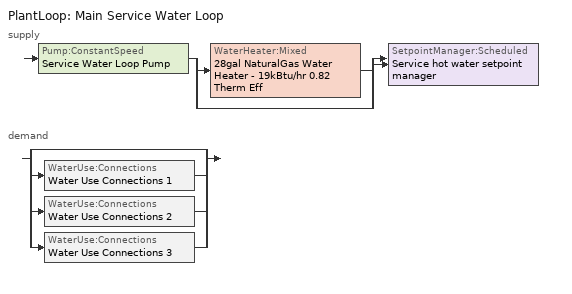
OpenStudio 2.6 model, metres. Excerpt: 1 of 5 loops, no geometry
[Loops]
PlantLoop 'Main Service Water Loop'
 supply: Pump:ConstantSpeed 'Service Water Loop Pump' > split
  | WaterHeater:Mixed '28gal NaturalGas Water Heater - 19kBtu/hr 0.82 Therm Eff'
  | bypass
  join > SetpointManager:Scheduled 'Service hot water setpoint manager'
 demand: split
  | bypass
  | WaterUse:Connections 'Water Use Connections 1'
  | WaterUse:Connections 'Water Use Connections 2'
  | WaterUse:Connections 'Water Use Connections 3'
[Sizing:Zone]
ALL_ST=Warehouse storage area medium to bulky palletized items_FL=Building Story 1_SCH=A: Zone Cooling Design Supply Air Temperature Input Method=SupplyAirTemperature; Zone Cooling Design Supply Air Temperature {C}=13; Zone Cooling Design Supply Air Temperature Difference {deltaC}=11.11; Zone Heating Design Supply Air Temperature Input Method=SupplyAirTemperature; Zone Heating Design Supply Air Temperature {C}=43; Zone Heating Design Supply Air Temperature Difference {deltaC}=11.11; Zone Cooling Design Supply Air Humidity Ratio {kg-H2O/kg-air}=0.0085; Zone Heating Design Supply Air Humidity Ratio {kg-H2O/kg-air}=0.008; Zone Heating Sizing Factor=1.3; Zone Cooling Sizing Factor=1.1; Cooling Design Air Flow Method=DesignDay; Heating Design Air Flow Method=DesignDay; Account for Dedicated Outdoor Air System=No; Dedicated Outdoor Air System Control Strategy=NeutralSupplyAir; Dedicated Outdoor Air Low Setpoint Temperature for Design {C}=autosize; Dedicated Outdoor Air High Setpoint Temperature for Design {C}=autosize
[PlantLoop]
Main Service Water Loop: Glycol Concentration=0; Maximum Loop Temperature {C}=60; Minimum Loop Temperature {C}=10; Plant Loop Volume {m3}=Autocalculate; Load Distribution Scheme=Optimal
[Sizing:Plant]
Main Service Water Loop: Loop Type=Heating; Design Loop Exit Temperature {C}=60; Loop Design Temperature Difference {deltaC}=5; Sizing Option=NonCoincident; Zone Timesteps in Averaging Window=1; Coincident Sizing Factor Mode=None
[SetpointManager:Scheduled]
Service hot water setpoint manager: Control Variable=Temperature; Schedule=Service Water Loop Temp - 140F
[Pump:ConstantSpeed]
Service Water Loop Pump: Rated Flow Rate {m3/s}=autosize; Rated Pump Head {Pa}=1205.26; Rated Power Consumption {W}=autosize; Motor Efficiency=0.91; Fraction of Motor Inefficiencies to Fluid Stream=0; Pump Control Type=Intermittent; Design Power Sizing Method=PowerPerFlowPerPressure; Design Electric Power per Unit Flow Rate {W/(m3/s)}=348701.1; Design Shaft Power per Unit Flow Rate per Unit Head {W-s/m3-Pa}=1.28205
[WaterHeater:Mixed]
28gal NaturalGas Water Heater - 19kBtu/hr 0.82 Therm Eff: Tank Volume {m3}=0.104333; Setpoint Temperature Schedule=Service Water Loop Temp - 140F; Deadband Temperature Difference {deltaC}=2; Maximum Temperature Limit {C}=82.2222; Heater Control Type=Cycle; Heater Maximum Capacity {W}=5451.37; Heater Fuel Type=NaturalGas; Heater Thermal Efficiency=0.96; Part Load Factor Curve=SWH-EFFFPLR-NECB2011; Off Cycle Parasitic Fuel Consumption Rate {W}=20; Off Cycle Parasitic Fuel Type=NaturalGas; Off Cycle Parasitic Heat Fraction to Tank=0.8; On Cycle Parasitic Fuel Type=NaturalGas; On Cycle Parasitic Heat Fraction to Tank=0; Ambient Temperature Indicator=ThermalZone; Ambient Temperature Schedule=Water Heater Ambient Temp Schedule - 70F; Ambient Temperature Thermal Zone=ALL_ST=Warehouse storage area medium to bulky palletized items_FL=Building Story 1_SCH=A; Off Cycle Loss Coefficient to Ambient Temperature {W/K}=1.31796; On Cycle Loss Coefficient to Ambient Temperature {W/K}=1.31796; Use Side Effectiveness=1; Source Side Effectiveness=1; Use Side Design Flow Rate {m3/s}=autosize; Source Side Design Flow Rate {m3/s}=autosize; Indirect Water Heating Recovery Time {hr}=1.5; Source Side Flow Control Mode=IndirectHeatPrimarySetpoint
[WaterUse:Connections]
Name | Water Use Equipment Name 1
Water Use Connections 1 | Zone1 office Service Water Use 0.09gal/min
Water Use Connections 2 | Zone2 fine storage Service Water Use 0.15gal/min
Water Use Connections 3 | Zone3 bulk storage Service Water Use 0.18gal/min
[WaterUse:Equipment:Definition]
Name | Peak Flow Rate {m3/s} | Target Temperature Schedule | Sensible Fraction Schedule | Latent Fraction Schedule
Zone1 office Service Water Use Def 0.09gal/min | 5.66156e-06 | Schedule Ruleset 5 | Schedule Ruleset 3 | Schedule Ruleset 4
Zone2 fine storage Service Water Use Def 0.15gal/min | 9.62095e-06 | Schedule Ruleset 8 | Schedule Ruleset 6 | Schedule Ruleset 7
Zone3 bulk storage Service Water Use Def 0.18gal/min | 1.10641e-05 | Schedule Ruleset 11 | Schedule Ruleset 9 | Schedule Ruleset 10
[WaterUse:Equipment] Flow Rate Fraction Schedule=NECB-A-Service Water Heating
Name | Water Use Equipment Definition | Space
Zone1 office Service Water Use 0.09gal/min | Zone1 office Service Water Use Def 0.09gal/min | Zone1 Office
Zone2 fine storage Service Water Use 0.15gal/min | Zone2 fine storage Service Water Use Def 0.15gal/min | Zone2 Fine Storage
Zone3 bulk storage Service Water Use 0.18gal/min | Zone3 bulk storage Service Water Use Def 0.18gal/min | Zone3 Bulk Storage
[Fan:OnOff]
Fan On Off 1: Availability Schedule=Always On Discrete; Fan Efficiency=0.82; Pressure Rise {Pa}=300; Maximum Flow Rate {m3/s}=autosize; Motor Efficiency=0.8; Motor In Airstream Fraction=1; Fan Power Ratio Function of Speed Ratio Curve=Fan On Off Power Curve 8; Fan Efficiency Ratio Function of Speed Ratio Curve=Fan On Off Efficiency Curve 8
[Coil:WaterHeating:AirToWaterHeatPump]
Coil Water Heating Air To Water Heat Pump 1: Rated Heating Capacity {W}=5451.37; Rated COP {W/W}=3; Rated Sensible Heat Ratio=0.6956; Rated Evaporator Inlet Air Dry-Bulb Temperature {C}=29.44; Rated Evaporator Inlet Air Wet-Bulb Temperature {C}=22.22; Rated Condenser Inlet Water Temperature {C}=55.72; Rated Evaporator Air Flow Rate {m3/s}=autosize; Rated Condenser Water Flow Rate {m3/s}=autosize; Evaporator Fan Power Included in Rated COP=No; Condenser Pump Power Included in Rated COP=No; Condenser Pump Heat Included in Rated Heating Capacity and Rated COP=No; Condenser Water Pump Power {W}=150; Fraction of Condenser Pump Heat to Water=0.1; Crankcase Heater Capacity {W}=100; Maximum Ambient Temperature for Crankcase Heater Operation {C}=5; Evaporator Air Temperature Type for Curve Objects=WetBulbTemperature; Heating Capacity Function of Temperature Curve=Curve Biquadratic 7; Heating Capacity Function of Air Flow Fraction Curve=Curve Quadratic 8; Heating Capacity Function of Water Flow Fraction Curve=Curve Quadratic 9; Heating COP Function of Temperature Curve=Curve Biquadratic 8; Heating COP Function of Air Flow Fraction Curve=Curve Quadratic 10; Heating COP Function of Water Flow Fraction Curve=Curve Quadratic 11; Part Load Fraction Correlation Curve=Curve Quadratic 12
[WaterHeater:HeatPump]
28gal NaturalGas Water Heater - 19kBtu/hr 0.82 Therm Eff ASHPWH: Availability Schedule=Always On Discrete; Compressor Setpoint Temperature Schedule=28gal NaturalGas Water Heater - 19kBtu/hr 0.82 Therm Eff ASHPWH setpoint; Dead Band Temperature Difference {deltaC}=2; Condenser Water Flow Rate {m3/s}=autosize; Evaporator Air Flow Rate {m3/s}=autosize; Inlet Air Configuration=ZoneAndOutdoorAir; Tank=28gal NaturalGas Water Heater - 19kBtu/hr 0.82 Therm Eff; DX Coil=Coil Water Heating Air To Water Heat Pump 1; Minimum Inlet Air Temperature for Compressor Operation {C}=5; Compressor Location=Zone; Fan=Fan On Off 1; Fan Placement=DrawThrough; On Cycle Parasitic Electric Load {W}=0; Off Cycle Parasitic Electric Load {W}=0; Parasitic Heat Rejection Location=Outdoors; Inlet Air Mixer Schedule=Schedule Ruleset 13; Control Sensor Location In Stratified Tank=Heater1
[Schedule:Ruleset]
Name | Default Day Schedule
Service Water Loop Temp - 140F | Service Water Loop Temp - 140F Default
Water Heater Ambient Temp Schedule - 70F | Water Heater Ambient Temp Schedule - 70F Default
Schedule Ruleset 3 | Schedule Day 5
Schedule Ruleset 4 | Schedule Day 6
Schedule Ruleset 5 | Schedule Day 7
NECB-A-Service Water Heating | NECB-A-Service Water Heating Default
Schedule Ruleset 6 | Schedule Day 8
Schedule Ruleset 7 | Schedule Day 9
Schedule Ruleset 8 | Schedule Day 10
Schedule Ruleset 9 | Schedule Day 11
Schedule Ruleset 10 | Schedule Day 12
Schedule Ruleset 11 | Schedule Day 13
28gal NaturalGas Water Heater - 19kBtu/hr 0.82 Therm Eff ASHPWH setpoint | Schedule Day 20
Schedule Ruleset 13 | Schedule Day 21
[Schedule:Day]
Service Water Loop Temp - 140F Default: 24, 0, 57.5
Water Heater Ambient Temp Schedule - 70F Default: 24, 0, 21.1111
Schedule Day 5; Schedule Day 8; Schedule Day 11: 24, 0, 0.2
Schedule Day 6; NECB-A-Service Water Heating Sat Day; NECB-A-Service Water Heating Sun|Hol Day; Schedule Day 9; Schedule Day 12: 24, 0, 0.05
Schedule Day 7; Schedule Day 10; Schedule Day 13; Schedule Day 20: 24, 0, 60
NECB-A-Service Water Heating Default; NECB-A-Service Water Heating Default|Wkdy Day: 7, 0, 0.05, 8, 0, 0.1, 10, 0, 0.5, 16, 0, 0.9, 17, 0, 0.7, 18, 0, 0.5, 19, 0, 0.3, 22, 0, 0.2, 24, 0, 0.05
Schedule Day 21: 24, 0, 1
[Schedule:Rule] Schedule Ruleset=NECB-A-Service Water Heating; Date Specification Type=DateRange; Start Month=1; Start Day=1; End Month=12; End Day=31
Name | Rule Order | Day Schedule | Apply Monday | Apply Tuesday | Apply Wednesday | Apply Thursday | Apply Friday | Apply Saturday | Apply Sunday
Schedule Rule 20 | 2 | NECB-A-Service Water Heating Default|Wkdy Day | Yes | Yes | Yes | Yes | Yes
Schedule Rule 21 | 1 | NECB-A-Service Water Heating Sat Day |  |  |  |  |  | Yes
Schedule Rule 22 | 0 | NECB-A-Service Water Heating Sun|Hol Day |  |  |  |  |  |  | Yes
[Schedule:Constant]
Always On Discrete: Value=1
[Curve:Biquadratic] Minimum Value of x=0; Maximum Value of x=40; Minimum Value of y=20; Maximum Value of y=90; Input Unit Type for X=Temperature; Input Unit Type for Y=Temperature; Output Unit Type=Dimensionless
Name | Coefficient1 Constant | Coefficient2 x | Coefficient3 x**2 | Coefficient4 y | Coefficient5 y**2 | Coefficient6 x*y
Curve Biquadratic 7 | 0.369827 | 0.043341 | -0.00023 | 0.000466 | 2.6e-05 | -0.00027
Curve Biquadratic 8 | 1.19713 | 0.077849 | -1.6e-06 | -0.02675 | 0.000296 | -0.00112
[Curve:Quadratic] Coefficient3 x**2=0; Minimum Value of x=0; Maximum Value of x=1
Name | Coefficient1 Constant | Coefficient2 x
Curve Quadratic 8; Curve Quadratic 9; Curve Quadratic 10; Curve Quadratic 11 | 1 | 0
Curve Quadratic 12 | 0.75 | 0.25
[Curve:Cubic] Minimum Value of x=0; Maximum Value of x=1
Name | Coefficient1 Constant | Coefficient2 x | Coefficient3 x**2 | Coefficient4 x**3
SWH-EFFFPLR-NECB2011 | 0.7576 | 1.0071 | -1.4443 | 0.6844
Fan On Off Efficiency Curve 8 | 1 | 0 | 0 | 0
[Curve:Exponent]
Fan On Off Power Curve 8: Coefficient1 Constant=1; Coefficient2 Constant=0; Coefficient3 Constant=0; Minimum Value of x=0; Maximum Value of x=1
